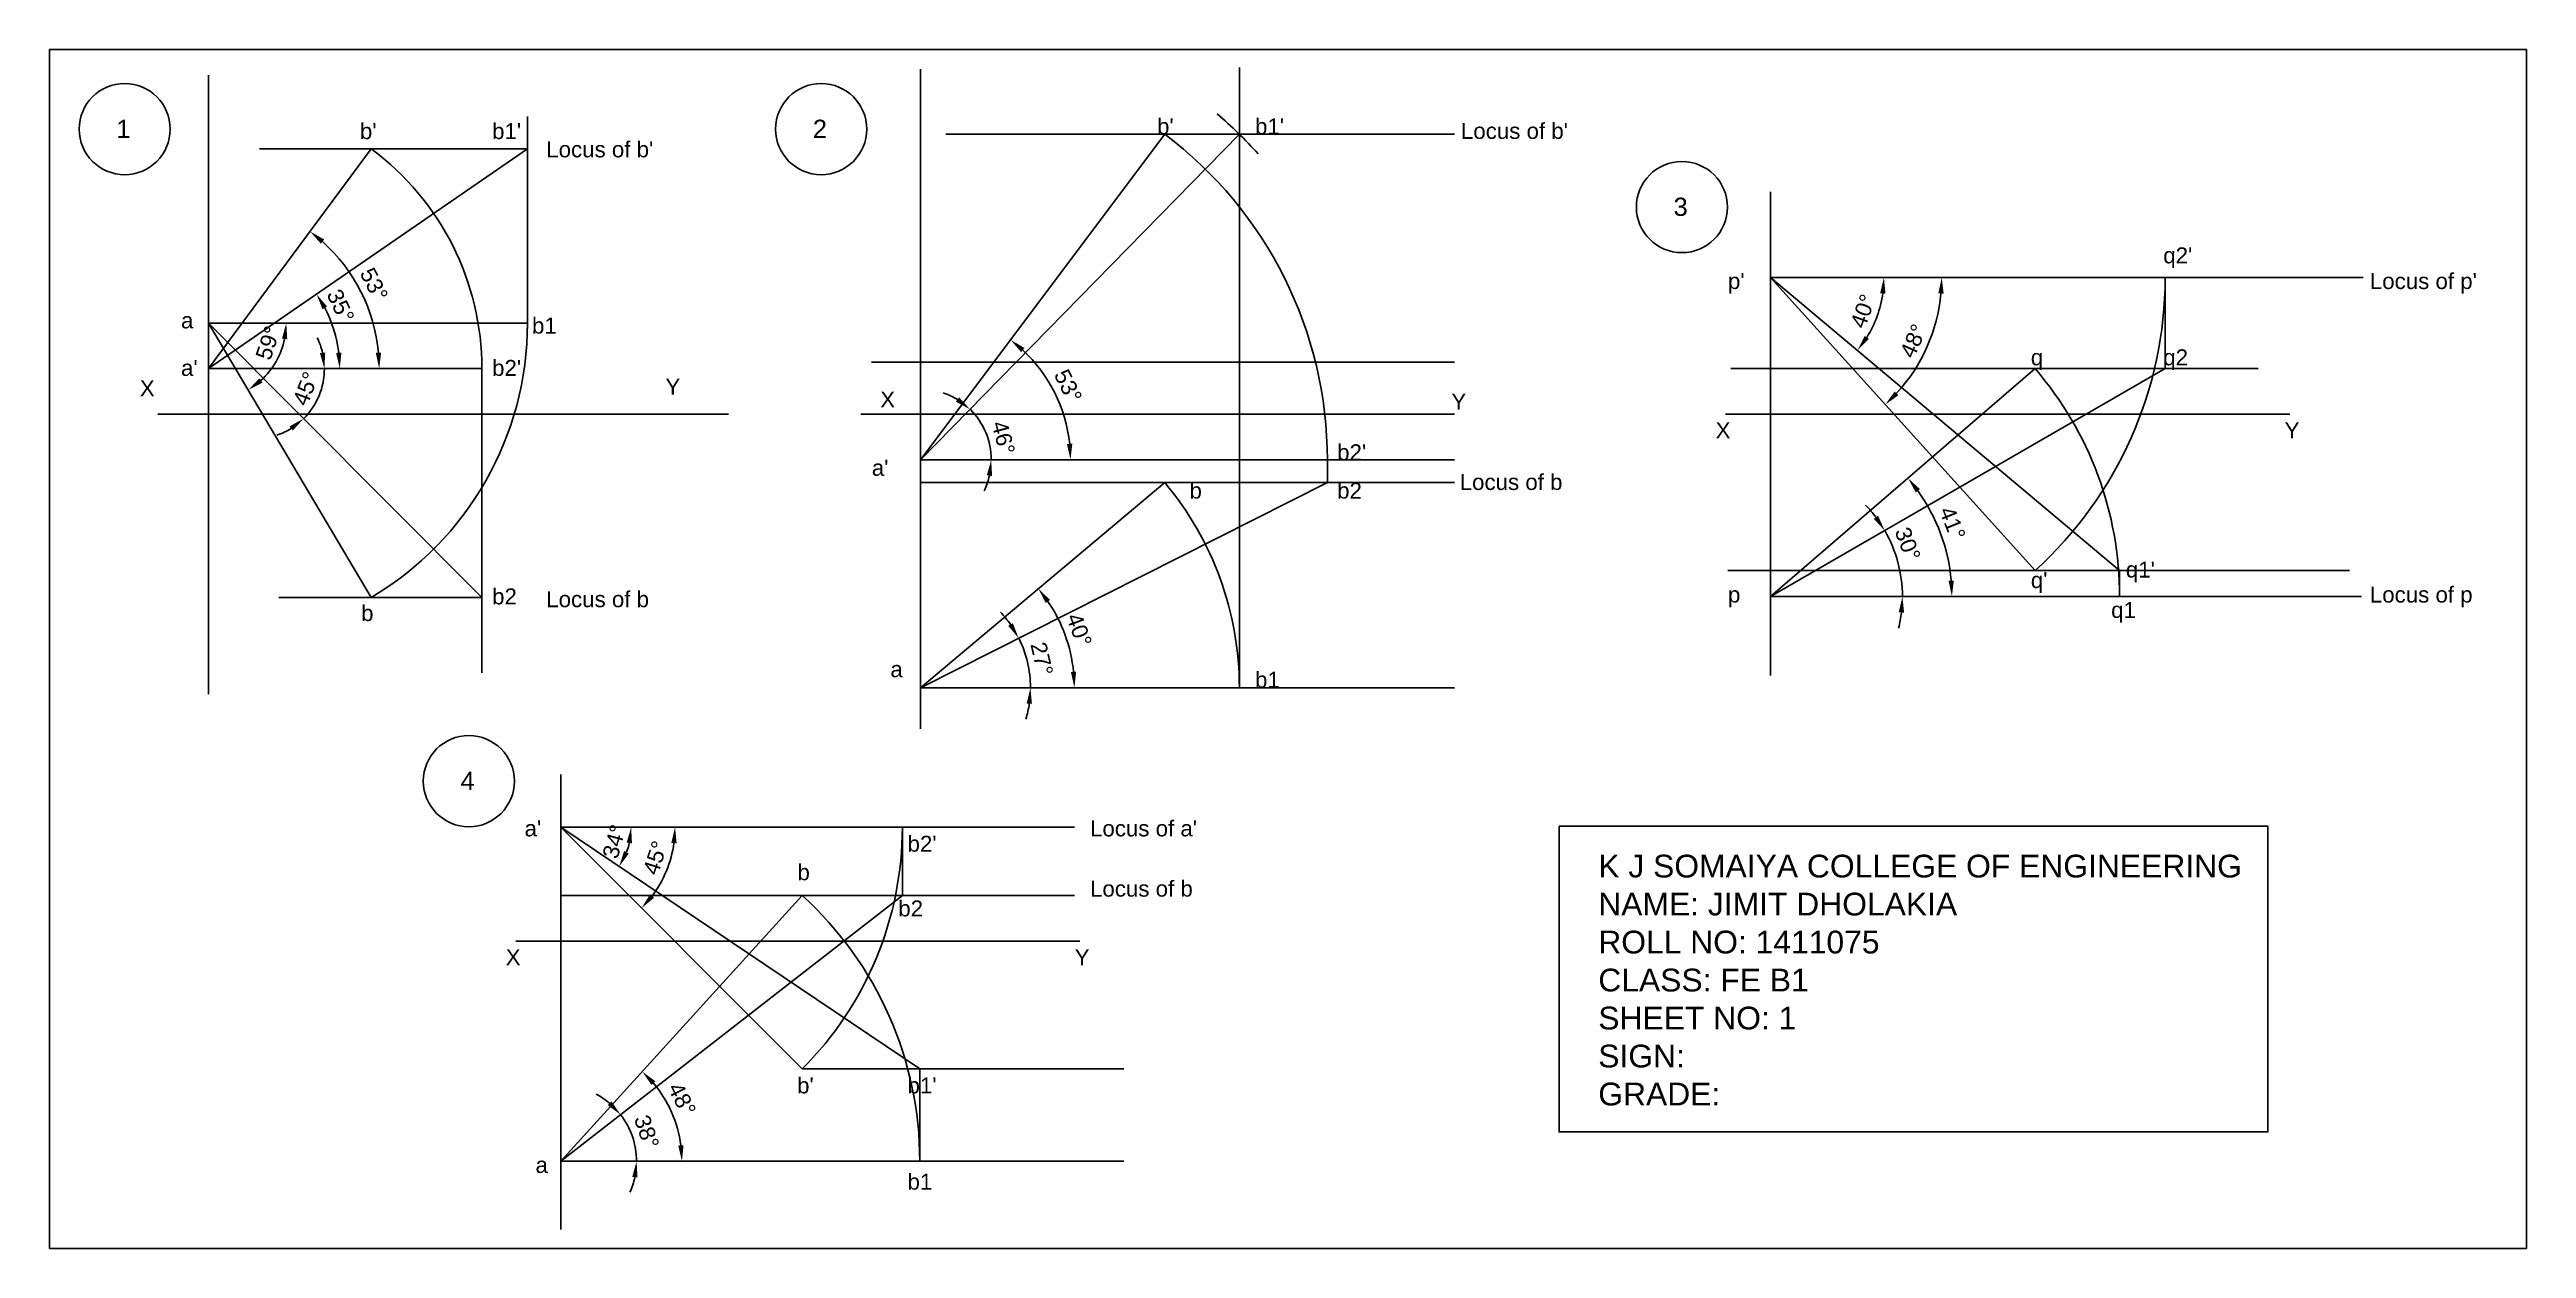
# Model space of a CAD drawing. Header units: millimetres. Extents: x 723 to 1267, y 1441 to 1704.
import ezdxf

# ---------------------------------------------------------------- set-up
doc = ezdxf.new("R2010")
doc.units = ezdxf.units.MM
doc.layers.add('AM_5', color=3, linetype='Continuous', lineweight=25)
doc.styles.get("Standard").update_dxf_attribs({"font": 'ARIAL.TTF'})
doc.dimstyles.new('AM_ISO$2', dxfattribs={"dimtxt": 3.5, "dimasz": 3.5, "dimexe": 1, "dimexo": 1, "dimgap": 1.5, "dimtad": 1, "dimdsep": 46, "dimtxsty": 'Standard', "dimcen": 0, "dimclrd": 256, "dimclre": 256, "dimclrt": 2, "dimadec": 0, "dimazin": 2, "dimtp": 0.1, "dimtm": 0.1, "dimtfac": 0.71, "dimtdec": 3, "dimtmove": 0, "dimatfit": 3, "dimfxl": 1, "dimlwd": -1, "dimlwe": -1, "dimarcsym": 1})

# ---------------------------------------------------------------- blocks, each defined once
blk = doc.blocks.new('*D3')
at = {"layer": 'AM_5', "color": 7, "linetype": 'ByBlock', "transparency": 16777216}
for start, end in [(58.5153, 71.4577), (360, 45.573), (334.1153, 347.0577)]:
    blk.add_arc((914.53, 1613.61), 15.53, start, end, dxfattribs=at)
at = {"layer": 'AM_5', "color": 7, "transparency": 16777216}
for points in [[(923, 1627.31), (922.28, 1626.39), (925.4, 1624.7)], [(929.08, 1610.2), (930.24, 1610.06), (930.05, 1613.61)]]:
    blk.add_solid(points, dxfattribs=at)
at = {"layer": 'Defpoints', "color": 0, "transparency": 16777216}
for p in [(984.53, 1685.02), (927.92, 1621.46), (914.53, 1613.61), (914.53, 1613.61), (1065.89, 1613.61)]:
    blk.add_point(p, dxfattribs=at)
at = {"layer": 'AM_5', "color": 7, "transparency": 16777216, "insert": (932.71, 1618.45), "char_height": 3.5, "attachment_point": 5, "rotation": 284.922}
blk.add_mtext('46°', dxfattribs=at)
blk = doc.blocks.new('*D4')
at = {"layer": 'AM_5', "color": 7, "linetype": 'ByBlock', "transparency": 16777216}
for start, end in [(35.0585, 43.3733), (0, 26.7437), (343.3703, 351.6852)]:
    blk.add_arc((914.53, 1563.61), 24.14, start, end, dxfattribs=at)
at = {"layer": 'AM_5', "color": 7, "transparency": 16777216}
for points in [[(934.79, 1577.77), (933.79, 1577.17), (936.08, 1574.47)], [(937.83, 1560.16), (938.99, 1560.07), (938.67, 1563.61)]]:
    blk.add_solid(points, dxfattribs=at)
at = {"layer": 'Defpoints', "color": 0, "transparency": 16777216}
for p in [(1003.83, 1608.61), (938.37, 1567.35), (914.53, 1563.61), (914.53, 1563.61), (1061.05, 1563.61)]:
    blk.add_point(p, dxfattribs=at)
at = {"layer": 'AM_5', "color": 7, "transparency": 16777216, "insert": (941.18, 1569.94), "char_height": 3.5, "attachment_point": 5, "rotation": 283.3718}
blk.add_mtext('27°', dxfattribs=at)
blk = doc.blocks.new('*D5')
at = {"layer": 'AM_5', "color": 7, "linetype": 'ByBlock', "transparency": 16777216}
blk.add_arc((1101.12, 1653.61), 24.87, 328.0699, 351.9301, dxfattribs=at)
at = {"layer": 'AM_5', "color": 7, "transparency": 16777216}
for points in [[(1125.16, 1650.16), (1126.33, 1650.08), (1125.99, 1653.61)], [(1122.7, 1640.11), (1121.76, 1640.8), (1120.17, 1637.62)]]:
    blk.add_solid(points, dxfattribs=at)
at = {"layer": 'Defpoints', "color": 0, "transparency": 16777216}
for p in [(1101.12, 1653.61), (1101.12, 1653.61), (1231.16, 1653.61), (1123.34, 1642.45), (1177.72, 1589.33)]:
    blk.add_point(p, dxfattribs=at)
at = {"layer": 'AM_5', "color": 7, "transparency": 16777216, "insert": (1121.4, 1646.23), "char_height": 3.5, "attachment_point": 5, "rotation": 70}
blk.add_mtext('40°', dxfattribs=at)
blk = doc.blocks.new('*D6')
at = {"layer": 'AM_5', "color": 7, "linetype": 'ByBlock', "transparency": 16777216}
for start, end in [(36.9364, 43.8729), (0, 30), (346.1271, 353.0636)]:
    blk.add_arc((1101.12, 1583.61), 28.93, start, end, dxfattribs=at)
at = {"layer": 'AM_5', "color": 7, "transparency": 16777216}
for points in [[(1124.73, 1601.31), (1123.76, 1600.67), (1126.17, 1598.07)], [(1129.25, 1580.15), (1130.42, 1580.08), (1130.05, 1583.61)]]:
    blk.add_solid(points, dxfattribs=at)
at = {"layer": 'Defpoints', "color": 0, "transparency": 16777216}
for p in [(1187.72, 1633.61), (1129.61, 1588.63), (1101.12, 1583.61), (1101.12, 1583.61), (1230.8, 1583.61)]:
    blk.add_point(p, dxfattribs=at)
at = {"layer": 'AM_5', "color": 7, "transparency": 16777216, "insert": (1131.21, 1595.13), "char_height": 3.5, "attachment_point": 5, "rotation": 290.9489}
blk.add_mtext('30°', dxfattribs=at)
blk = doc.blocks.new('*D7')
at = {"layer": 'AM_5', "color": 7, "linetype": 'ByBlock', "transparency": 16777216}
blk.add_arc((1101.12, 1583.61), 39.79, 5.041, 35.7047, dxfattribs=at)
at = {"layer": 'AM_5', "color": 7, "transparency": 16777216}
for points in [[(1132.98, 1606.47), (1133.89, 1607.19), (1131.27, 1609.58)], [(1141.34, 1587.13), (1140.18, 1587.08), (1140.91, 1583.61)]]:
    blk.add_solid(points, dxfattribs=at)
at = {"layer": 'Defpoints', "color": 0, "transparency": 16777216}
for p in [(1159.16, 1633.61), (1139.8, 1592.95), (1101.12, 1583.61), (1101.12, 1583.61), (1230.8, 1583.61)]:
    blk.add_point(p, dxfattribs=at)
at = {"layer": 'AM_5', "color": 7, "transparency": 16777216, "insert": (1141.05, 1599.69), "char_height": 3.5, "attachment_point": 5, "rotation": 291.9359}
blk.add_mtext('41°', dxfattribs=at)
blk = doc.blocks.new('*D8')
at = {"layer": 'AM_5', "color": 7, "linetype": 'ByBlock', "transparency": 16777216}
blk.add_arc((1101.12, 1653.61), 37.56, 317.4198, 354.6587, dxfattribs=at)
at = {"layer": 'AM_5', "color": 7, "transparency": 16777216}
for points in [[(1137.93, 1650.14), (1139.1, 1650.08), (1138.68, 1653.61)], [(1129.19, 1627.78), (1128.36, 1628.61), (1126.29, 1625.73)]]:
    blk.add_solid(points, dxfattribs=at)
at = {"layer": 'Defpoints', "color": 0, "transparency": 16777216}
for p in [(1101.12, 1653.61), (1101.12, 1653.61), (1231.16, 1653.61), (1132.99, 1633.73), (1159.16, 1589.33)]:
    blk.add_point(p, dxfattribs=at)
at = {"layer": 'AM_5', "color": 7, "transparency": 16777216, "insert": (1132.44, 1639.69), "char_height": 3.5, "attachment_point": 5, "rotation": 66.0393}
blk.add_mtext('48°', dxfattribs=at)
blk = doc.blocks.new('*D9')
at = {"layer": 'AM_5', "color": 7, "linetype": 'ByBlock', "transparency": 16777216}
blk.add_arc((835.55, 1533.02), 25.11, 322.9933, 352.0067, dxfattribs=at)
at = {"layer": 'AM_5', "color": 7, "transparency": 16777216}
for points in [[(859.84, 1529.57), (861, 1529.48), (860.66, 1533.02)], [(856.05, 1517.52), (855.16, 1518.29), (853.31, 1515.26)]]:
    blk.add_solid(points, dxfattribs=at)
at = {"layer": 'Defpoints', "color": 0, "transparency": 16777216}
for p in [(835.55, 1533.02), (835.55, 1533.02), (948.3, 1533.02), (857.3, 1520.46), (888.59, 1479.98)]:
    blk.add_point(p, dxfattribs=at)
at = {"layer": 'AM_5', "color": 7, "transparency": 16777216, "insert": (856.32, 1526.29), "char_height": 3.5, "attachment_point": 5, "rotation": 72.0549}
blk.add_mtext('45°', dxfattribs=at)
blk = doc.blocks.new('*D10')
at = {"layer": 'AM_5', "color": 7, "linetype": 'ByBlock', "transparency": 16777216}
blk.add_arc((835.55, 1533.02), 15.46, 339.0631, 347.0026, dxfattribs=at)
at = {"layer": 'AM_5', "color": 7, "transparency": 16777216}
for points in [[(850.51, 1527.22), (849.48, 1527.76), (848.38, 1524.39)], [(850.04, 1529.61), (851.2, 1529.47), (851.02, 1533.02)]]:
    blk.add_solid(points, dxfattribs=at)
at = {"layer": 'Defpoints', "color": 0, "transparency": 16777216}
for p in [(835.55, 1533.02), (835.55, 1533.02), (948.3, 1533.02), (849.83, 1527.07), (914.37, 1479.98)]:
    blk.add_point(p, dxfattribs=at)
at = {"layer": 'AM_5', "color": 7, "transparency": 16777216, "insert": (847.31, 1529.86), "char_height": 3.5, "attachment_point": 5, "rotation": 74.9698}
blk.add_mtext('34°', dxfattribs=at)
blk = doc.blocks.new('*D11')
at = {"layer": 'AM_5', "color": 7, "linetype": 'ByBlock', "transparency": 16777216}
blk.add_arc((835.55, 1459.71), 26.62, 7.5399, 40.1733, dxfattribs=at)
at = {"layer": 'AM_5', "color": 7, "transparency": 16777216}
for points in [[(855.47, 1476.47), (856.31, 1477.28), (853.46, 1479.4)], [(862.52, 1463.24), (861.36, 1463.16), (862.17, 1459.71)]]:
    blk.add_solid(points, dxfattribs=at)
at = {"layer": 'Defpoints', "color": 0, "transparency": 16777216}
for p in [(888.59, 1518.02), (861.15, 1467), (835.55, 1459.71), (835.55, 1459.71), (959.14, 1459.71)]:
    blk.add_point(p, dxfattribs=at)
at = {"layer": 'AM_5', "color": 7, "transparency": 16777216, "insert": (862.17, 1473.33), "char_height": 3.5, "attachment_point": 5, "rotation": 297.0987}
blk.add_mtext('48°', dxfattribs=at)
blk = doc.blocks.new('*D12')
at = {"layer": 'AM_5', "color": 7, "linetype": 'ByBlock', "transparency": 16777216}
blk.add_arc((914.53, 1613.61), 32.93, 6.0934, 47.0068, dxfattribs=at)
at = {"layer": 'AM_5', "color": 7, "transparency": 16777216}
for points in [[(936.6, 1637.24), (937.35, 1638.14), (934.3, 1639.94)], [(947.85, 1617.13), (946.68, 1617.07), (947.45, 1613.61)]]:
    blk.add_solid(points, dxfattribs=at)
at = {"layer": 'Defpoints', "color": 0, "transparency": 16777216}
for p in [(968.15, 1685.02), (945.89, 1623.62), (914.53, 1613.61), (914.53, 1613.61), (1065.89, 1613.61)]:
    blk.add_point(p, dxfattribs=at)
at = {"layer": 'AM_5', "color": 7, "transparency": 16777216, "insert": (946.92, 1629.79), "char_height": 3.5, "attachment_point": 5, "rotation": 296.5501}
blk.add_mtext('53°', dxfattribs=at)
blk = doc.blocks.new('*D13')
at = {"layer": 'AM_5', "color": 7, "linetype": 'ByBlock', "transparency": 16777216}
blk.add_arc((914.53, 1563.61), 33.78, 5.94, 34.0652, dxfattribs=at)
at = {"layer": 'AM_5', "color": 7, "transparency": 16777216}
for points in [[(942.04, 1582.18), (942.97, 1582.88), (940.4, 1585.32)], [(948.7, 1567.13), (947.54, 1567.07), (948.3, 1563.61)]]:
    blk.add_solid(points, dxfattribs=at)
at = {"layer": 'Defpoints', "color": 0, "transparency": 16777216}
for p in [(968.15, 1608.61), (947.39, 1571.4), (914.53, 1563.61), (914.53, 1563.61), (1061.05, 1563.61)]:
    blk.add_point(p, dxfattribs=at)
at = {"layer": 'AM_5', "color": 7, "transparency": 16777216, "insert": (949.35, 1576.29), "char_height": 3.5, "attachment_point": 5, "rotation": 290.0026}
blk.add_mtext('40°', dxfattribs=at)
blk = doc.blocks.new('*D14')
at = {"layer": 'AM_5', "color": 7, "linetype": 'ByBlock', "transparency": 16777216}
for start, end in [(49.9256, 61.9875), (0, 37.8636), (335.8762, 347.9381)]:
    blk.add_arc((835.55, 1459.71), 16.66, start, end, dxfattribs=at)
at = {"layer": 'AM_5', "color": 7, "transparency": 16777216}
for points in [[(846.7, 1472.86), (845.86, 1472.05), (848.7, 1469.93)], [(851.26, 1456.29), (852.42, 1456.17), (852.21, 1459.71)]]:
    blk.add_solid(points, dxfattribs=at)
at = {"layer": 'Defpoints', "color": 0, "transparency": 16777216}
for p in [(910.55, 1518.02), (851.81, 1463.35), (835.55, 1459.71), (835.55, 1459.71), (959.14, 1459.71)]:
    blk.add_point(p, dxfattribs=at)
at = {"layer": 'AM_5', "color": 7, "transparency": 16777216, "insert": (854.42, 1466.18), "char_height": 3.5, "attachment_point": 5, "rotation": 288.9318}
blk.add_mtext('38°', dxfattribs=at)
blk = doc.blocks.new('*D15')
at = {"layer": 'AM_5', "color": 7, "linetype": 'ByBlock', "transparency": 16777216}
blk.add_arc((758.26, 1633.61), 37.46, 5.3558, 48.1231, dxfattribs=at)
at = {"layer": 'AM_5', "color": 7, "transparency": 16777216}
for points in [[(782.9, 1661.04), (783.63, 1661.95), (780.55, 1663.71)], [(796.14, 1637.13), (794.97, 1637.08), (795.72, 1633.61)]]:
    blk.add_solid(points, dxfattribs=at)
at = {"layer": 'Defpoints', "color": 0, "transparency": 16777216}
for p in [(793.97, 1681.83), (793.92, 1645.07), (758.26, 1633.61), (758.26, 1633.61), (818.26, 1633.61)]:
    blk.add_point(p, dxfattribs=at)
at = {"layer": 'AM_5', "color": 7, "transparency": 16777216, "insert": (794.58, 1652.08), "char_height": 3.5, "attachment_point": 5, "rotation": 296.9609}
blk.add_mtext('53°', dxfattribs=at)
blk = doc.blocks.new('*D16')
at = {"layer": 'AM_5', "color": 7, "linetype": 'ByBlock', "transparency": 16777216}
blk.add_arc((758.26, 1643.61), 17.06, 312.4461, 348.2245, dxfattribs=at)
at = {"layer": 'AM_5', "color": 7, "transparency": 16777216}
for points in [[(774.38, 1640.19), (775.54, 1640.07), (775.32, 1643.61)], [(770.12, 1630.55), (769.43, 1631.49), (766.96, 1628.93)]]:
    blk.add_solid(points, dxfattribs=at)
at = {"layer": 'Defpoints', "color": 0, "transparency": 16777216}
for p in [(758.26, 1643.61), (758.26, 1643.61), (828.26, 1643.61), (771.42, 1632.74), (793.97, 1583.4)]:
    blk.add_point(p, dxfattribs=at)
at = {"layer": 'AM_5', "color": 7, "transparency": 16777216, "insert": (771.33, 1639.26), "char_height": 3.5, "attachment_point": 5, "rotation": 71.5921}
blk.add_mtext('59°', dxfattribs=at)
blk = doc.blocks.new('*D17')
at = {"layer": 'AM_5', "color": 7, "linetype": 'ByBlock', "transparency": 16777216}
blk.add_arc((758.26, 1633.61), 28.79, 6.9688, 27.5915, dxfattribs=at)
at = {"layer": 'AM_5', "color": 7, "transparency": 16777216}
for points in [[(783.28, 1646.64), (784.28, 1647.25), (781.97, 1649.94)], [(787.43, 1637.14), (786.26, 1637.07), (787.06, 1633.61)]]:
    blk.add_solid(points, dxfattribs=at)
at = {"layer": 'Defpoints', "color": 0, "transparency": 16777216}
for p in [(828.26, 1681.83), (786.48, 1639.36), (758.26, 1633.61), (758.26, 1633.61), (818.26, 1633.61)]:
    blk.add_point(p, dxfattribs=at)
at = {"layer": 'AM_5', "color": 7, "transparency": 16777216, "insert": (787.24, 1647.37), "char_height": 3.5, "attachment_point": 5, "rotation": 295.4015}
blk.add_mtext('35°', dxfattribs=at)
blk = doc.blocks.new('*D18')
at = {"layer": 'AM_5', "color": 7, "linetype": 'ByBlock', "transparency": 16777216}
for start, end in [(13.0013, 26.0025), (314.9009, 0), (288.8983, 301.8996)]:
    blk.add_arc((768.23, 1633.61), 15.46, start, end, dxfattribs=at)
at = {"layer": 'AM_5', "color": 7, "transparency": 16777216}
for points in [[(783.87, 1637.15), (782.71, 1637.02), (783.69, 1633.61)], [(776.03, 1620.94), (776.76, 1620.03), (779.14, 1622.66)]]:
    blk.add_solid(points, dxfattribs=at)
at = {"layer": 'Defpoints', "color": 0, "transparency": 16777216}
for p in [(758.26, 1643.61), (758.26, 1633.61), (818.26, 1633.61), (781.61, 1625.86), (818.26, 1583.4)]:
    blk.add_point(p, dxfattribs=at)
at = {"layer": 'AM_5', "color": 7, "transparency": 16777216, "insert": (779.59, 1629.23), "char_height": 3.5, "attachment_point": 5, "rotation": 68.9252}
blk.add_mtext('45°', dxfattribs=at)

msp = doc.modelspace()

# ---------------------------------------------------------------- linework, layer by layer
at = {"color": 6}
for p, q in [((758.262, 1698.005), (758.262, 1562.158)), ((914.527, 1699.315), (914.527, 1554.559)), ((1101.12, 1566.257), (1101.12, 1672.436)), ((747.149, 1623.608), (872.357, 1623.608)), ((901.424, 1623.608), (1031.727, 1623.608)), ((1091.244, 1623.608), (1215.104, 1623.608)), ((835.554, 1444.723), (835.554, 1544.576)), ((825.678, 1508.017), (949.538, 1508.017))]:
    msp.add_line(p, q, dxfattribs=at)
for p, q in [((984.527, 1563.608), (984.527, 1699.654)), ((828.262, 1643.608), (828.262, 1688.944)), ((758.262, 1633.608), (828.262, 1681.826)), ((758.262, 1633.608), (793.97, 1681.826)), ((828.262, 1681.826), (769.472, 1681.826)), ((914.527, 1613.608), (984.527, 1685.022)), ((914.527, 1613.608), (968.146, 1685.022)), ((920.063, 1685.022), (1031.727, 1685.022)), ((1101.12, 1623.608), (1101.12, 1653.608)), ((1101.12, 1653.608), (1231.157, 1653.608)), ((1101.12, 1653.608), (1177.724, 1589.329)), ((1101.12, 1653.608), (1159.156, 1589.329)), ((1187.722, 1633.608), (1187.722, 1653.608)), ((758.262, 1623.608), (758.262, 1643.608)), ((758.262, 1643.608), (828.262, 1643.608)), ((758.262, 1643.608), (818.262, 1583.4)), ((758.262, 1643.608), (793.97, 1583.4)), ((758.262, 1623.608), (758.262, 1633.608)), ((758.262, 1633.608), (818.262, 1633.608)), ((818.262, 1633.608), (818.262, 1566.868)), ((984.527, 1635.022), (903.747, 1635.022)), ((903.747, 1635.022), (1031.727, 1635.022)), ((1092.357, 1633.608), (1208.169, 1633.608)), ((1101.12, 1583.608), (1187.722, 1633.608)), ((1101.12, 1583.608), (1159.156, 1633.608)), ((914.527, 1623.608), (914.527, 1613.608)), ((914.527, 1623.608), (914.527, 1563.608)), ((914.527, 1623.608), (914.527, 1608.608)), ((1101.12, 1623.608), (1101.12, 1583.608)), ((914.527, 1613.608), (1031.727, 1613.608)), ((1003.83, 1608.608), (1003.83, 1613.608)), ((914.527, 1608.608), (1031.727, 1608.608)), ((914.527, 1563.608), (968.146, 1608.608)), ((914.527, 1563.608), (1003.83, 1608.608)), ((1091.703, 1589.329), (1228.215, 1589.329)), ((1177.724, 1589.329), (1177.724, 1583.608)), ((818.262, 1583.4), (773.667, 1583.4)), ((1101.12, 1583.608), (1230.798, 1583.608)), ((914.527, 1563.608), (1031.727, 1563.608)), ((835.554, 1508.017), (835.554, 1533.017)), ((835.554, 1533.017), (948.297, 1533.017)), ((835.554, 1533.017), (888.587, 1479.984)), ((835.554, 1533.017), (914.374, 1479.984)), ((910.554, 1533.017), (910.554, 1518.017)), ((835.554, 1518.017), (948.297, 1518.017)), ((835.554, 1459.707), (910.554, 1518.017)), ((835.554, 1459.707), (888.587, 1518.017)), ((888.587, 1479.984), (959.145, 1479.984)), ((914.374, 1479.984), (914.374, 1459.707)), ((835.554, 1459.707), (959.145, 1459.707))]:
    msp.add_line(p, q)
for points in [[(723.361, 1703.618), (1267.023, 1703.618), (1267.023, 1440.589), (723.361, 1440.589)], [(1054.702, 1533.221), (1210.282, 1533.221), (1210.282, 1466.155), (1054.702, 1466.155)]]:
    msp.add_lwpolyline(points, close=True)
for centre in [(739.85, 1686.163), (892.725, 1686.163), (1081.65, 1669.057), (815.396, 1543.111)]:
    msp.add_circle(centre, 10)
for centre, radius, start, end in [((914.527, 1613.608), 100, 42.1442, 49.39134), ((758.262, 1633.608), 60, 360, 53.47888), ((914.527, 1613.608), 89.303, 0, 53.10017), ((1101.12, 1653.608), 86.603, 312.07851, 0), ((758.262, 1643.608), 70, 300.67063, 0), ((1101.12, 1583.608), 76.604, 359.98189, 40.74576), ((914.527, 1563.608), 70, 0, 40.0052), ((835.554, 1533.017), 75, 315, 0), ((835.554, 1459.707), 78.819, 0, 47.71321)]:
    msp.add_arc(centre, radius, start, end)

# ---------------------------------------------------------------- texts
at = {"attachment_point": 1}
for s, width, insert, char_height in [('1', 8.56209, (738.024, 1688.23), 4), ("b'", 10.68282, (791.488, 1687.469), 3.5), ("b1'", 10.68282, (820.501, 1687.469), 3.5), ('2', 8.56209, (890.899, 1688.23), 4), ("b'", 8.07889, (966.456, 1688.524), 3.5), ("b1'", 8.07889, (987.959, 1688.524), 3.5), ("Locus of b'", 26.20017, (1033.148, 1687.515), 3.5), ("Locus of b'", 26.20017, (832.386, 1683.475), 3.5), ('3', 8.56209, (1079.824, 1671.125), 4), ("q2'", 9.35563, (1187.305, 1660.214), 3.5), ("p'", 9.35563, (1091.764, 1654.582), 3.5), ("Locus of p'", 25.78113, (1232.647, 1654.582), 3.5), ('a', 10.68282, (752.219, 1645.942), 3.5), ('b1', 10.68282, (829.257, 1644.8), 3.5), ('q', 9.35563, (1158.234, 1637.844), 3.5), ('q2', 9.35563, (1187.305, 1637.844), 3.5), ("a'", 10.68282, (752.219, 1635.515), 3.5), ("b2'", 10.68282, (820.501, 1635.521), 3.5), ('Y', 13.8169, (858.541, 1631.416), 3.5), ('X', 8.8318, (905.695, 1628.594), 3.5), ('Y', 6.83664, (1031.051, 1628.139), 3.5), ('X', 4.57778, (1089.053, 1621.818), 3.5), ('Y', 4.57778, (1213.939, 1621.818), 3.5), ("b2'", 13.503, (1005.977, 1617.005), 3.5), ("a'", 10.68282, (903.844, 1613.608), 3.5), ('Locus of b', 26.20017, (1032.879, 1610.491), 3.5), ('b', 14.85067, (973.572, 1608.608), 3.5), ('b2', 13.503, (1005.977, 1608.608), 3.5), ("q'", 9.35563, (1158.234, 1588.965), 3.5), ("q1'", 9.35563, (1179.094, 1591.279), 3.5), ('b2', 10.68282, (820.501, 1585.39), 3.5), ('Locus of b', 26.20017, (832.386, 1584.778), 3.5), ('p', 9.35563, (1091.764, 1585.798), 3.5), ('q1', 9.35563, (1175.869, 1582.417), 3.5), ('Locus of p', 25.78113, (1232.647, 1585.798), 3.5), ('b', 10.68282, (791.749, 1581.735), 3.5), ('a', 6.61176, (907.915, 1569.41), 3.5), ('b1', 8.07889, (987.959, 1567.109), 3.5), ('4', 8.56209, (813.57, 1545.178), 4), ("a'", 7.93666, (827.618, 1534.491), 3.5), ("Locus of a'", 26.20017, (951.738, 1534.491), 3.5), ("b2'", 7.93666, (911.685, 1531.131), 3.5), ('b', 7.93666, (887.525, 1524.874), 3.5), ('K J SOMAIYA COLLEGE OF ENGINEERING\\PNAME: JIMIT DHOLAKIA\\PROLL NO: 1411075\\PCLASS: FE B1\\PSHEET NO: 1\\PSIGN:\\PGRADE:', 182.79936, (1063.296, 1526.974), 5), ('b2', 7.93666, (909.655, 1516.939), 3.5), ('Locus of b', 26.20017, (951.738, 1521.274), 3.5), ('X', 4.57778, (823.488, 1506.227), 3.5), ('Y', 4.57778, (948.374, 1506.227), 3.5), ("b'", 7.93666, (887.445, 1478.097), 3.5), ("b1'", 7.93666, (911.685, 1478.097), 3.5), ('a', 7.93666, (830.02, 1460.655), 3.5), ('b1', 7.93666, (911.685, 1456.989), 3.5)]:
    msp.add_mtext_dynamic_manual_height_columns(s, width=width, gutter_width=12.5, heights=[0], dxfattribs=dict(at, insert=insert, char_height=char_height))
at = {"insert": (743.183, 1631.039), "char_height": 3.5, "attachment_point": 1}
msp.add_mtext('X', dxfattribs=at)

# ---------------------------------------------------------------- dimensions: what is measured, and where the dimension line sits
at = {"layer": 'AM_5', "color": 7}
for base, line1, line2, picture, middle in [((793.92, 1645.074), ((758.262, 1633.608), (793.97, 1681.826)), ((758.262, 1633.608), (818.262, 1633.608)), '*D15', (791.648, 1650.59)), ((786.476, 1639.358), ((758.262, 1633.608), (828.262, 1681.826)), ((758.262, 1633.608), (818.262, 1633.608)), '*D17', (784.273, 1645.959)), ((927.922, 1621.461), ((914.527, 1613.608), (1065.889, 1613.608)), ((914.527, 1613.608), (984.527, 1685.022)), '*D3', (929.531, 1617.606)), ((771.416, 1632.744), ((758.262, 1643.608), (793.97, 1583.4)), ((758.262, 1643.608), (828.262, 1643.608)), '*D16', (774.449, 1638.22)), ((781.605, 1625.864), ((758.262, 1643.608), (818.262, 1583.4)), ((758.262, 1633.608), (818.262, 1633.608)), '*D18', (782.651, 1628.049)), ((1129.608, 1588.631), ((1101.12, 1583.608), (1187.722, 1633.608)), ((1101.12, 1583.608), (1230.798, 1583.608)), '*D6', (1128.136, 1593.95)), ((1139.8, 1592.953), ((1101.12, 1583.608), (1159.156, 1633.608)), ((1101.12, 1583.608), (1230.798, 1583.608)), '*D7', (1138.032, 1598.473)), ((849.827, 1527.069), ((835.554, 1533.017), (914.374, 1479.984)), ((835.554, 1533.017), (948.297, 1533.017)), '*D10', (850.487, 1529.007)), ((857.299, 1520.463), ((835.554, 1533.017), (888.587, 1479.984)), ((835.554, 1533.017), (948.297, 1533.017)), '*D9', (859.441, 1525.281)), ((861.151, 1467.001), ((835.554, 1459.707), (888.587, 1518.017)), ((835.554, 1459.707), (959.145, 1459.707)), '*D11', (859.248, 1471.831))]:
    dim = msp.add_angular_dim_2l(base=base, line1=line1, line2=line2, dimstyle='AM_ISO$2', override={"dimclrd": 7, "dimclre": 7, "dimclrt": 7}, dxfattribs=at)
    dim.commit()
    dim.dimension.update_dxf_attribs({"geometry": picture, "text_midpoint": middle, "dimtype": 162})
for base, line1, line2, picture, middle in [((945.894, 1623.618), ((914.527, 1613.608), (968.146, 1685.022)), ((914.527, 1613.608), (1065.889, 1613.608)), '*D12', (946.922, 1629.795)), ((1123.345, 1642.446), ((1101.12, 1653.608), (1231.157, 1653.608)), ((1101.12, 1653.608), (1177.724, 1589.329)), '*D5', (1121.402, 1646.226)), ((1132.989, 1633.734), ((1101.12, 1653.608), (1159.156, 1589.329)), ((1101.12, 1653.608), (1231.157, 1653.608)), '*D8', (1132.438, 1639.69)), ((938.374, 1567.348), ((914.527, 1563.608), (1061.053, 1563.608)), ((914.527, 1563.608), (1003.83, 1608.608)), '*D4', (941.18, 1569.944)), ((947.392, 1571.398), ((914.527, 1563.608), (968.146, 1608.608)), ((914.527, 1563.608), (1061.053, 1563.608)), '*D13', (949.354, 1576.285)), ((851.808, 1463.347), ((835.554, 1459.707), (910.554, 1518.017)), ((835.554, 1459.707), (959.145, 1459.707)), '*D14', (854.42, 1466.178))]:
    dim = msp.add_angular_dim_2l(base=base, line1=line1, line2=line2, dimstyle='AM_ISO$2', override={"dimclrd": 7, "dimclre": 7, "dimclrt": 7}, dxfattribs=at)
    dim.commit()
    dim.dimension.update_dxf_attribs({"geometry": picture, "text_midpoint": middle})

doc.saveas('drawing.dxf')
